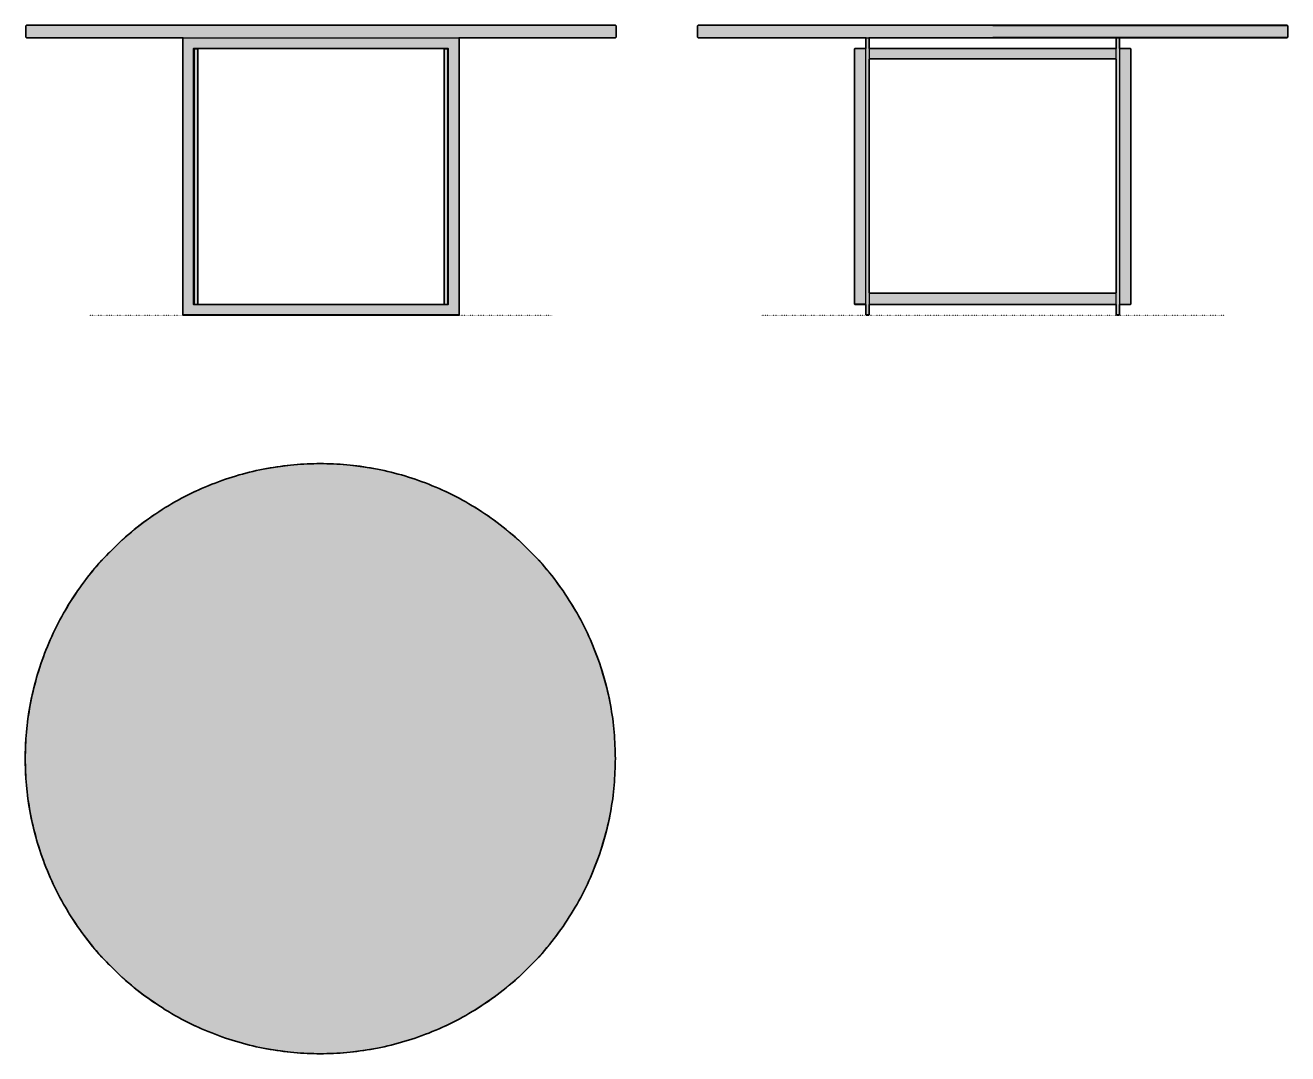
# Model space of a CAD drawing. Header units: millimetres. Extents: x -152 to 2844, y -1753 to 688.
import ezdxf

# ---------------------------------------------------------------- set-up
doc = ezdxf.new("R2010")
doc.units = ezdxf.units.MM
doc.linetypes.add('Dots', pattern=[1, 0, -1])
doc.layers.add('Blocks', color=7, linetype='Continuous')
doc.layers.add('Blocks$Fill', color=7, linetype='Continuous', true_color=0xffffff)
for name, color, linetype, lineweight, true_color in [('Blocks$Inner', 7, 'Continuous', 25, 0x007f00), ('Blocks$Outline', 7, 'Continuous', 35, 0xff3f3f), ('Groud', 7, 'Dots', 25, 0x243775)]:
    doc.layers.add(name, color=color, linetype=linetype, lineweight=lineweight, true_color=true_color)

# ---------------------------------------------------------------- blocks, each defined once
blk = doc.blocks.new('PK54 Dining Table Top')
at = {"layer": 'Blocks$Fill'}
blk.add_hatch(color=256, dxfattribs=at).paths.add_polyline_path([(1400.7, 0), (1400.5, 15.5), (1400, 31.2), (1399.1, 47), (1397.9, 62.9), (1396.2, 78.9), (1394.2, 95), (1391.8, 111.2), (1389, 127.4), (1385.8, 143.7), (1382.2, 160), (1378.1, 176.4), (1373.7, 192.7), (1368.8, 209), (1363.4, 225.3), (1357.7, 241.6), (1351.5, 257.8), (1344.9, 273.9), (1337.8, 289.9), (1330.4, 305.9), (1322.4, 321.7), (1314.1, 337.3), (1305.3, 352.8), (1296.1, 368.1), (1286.5, 383.2), (1276.5, 398.1), (1266.1, 412.8), (1255.3, 427.3), (1244.1, 441.4), (1232.5, 455.3), (1220.5, 468.9), (1208.2, 482.2), (1195.6, 495.2), (1182.6, 507.9), (1169.3, 520.2), (1155.7, 532.1), (1141.8, 543.7), (1127.6, 554.9), (1113.2, 565.7), (1098.5, 576.2), (1083.6, 586.2), (1068.5, 595.8), (1053.2, 605), (1037.7, 613.8), (1022, 622.1), (1006.2, 630), (990.3, 637.5), (974.3, 644.6), (958.1, 651.2), (941.9, 657.4), (925.7, 663.1), (909.4, 668.4), (893.1, 673.3), (876.7, 677.8), (860.4, 681.8), (844.1, 685.4), (827.8, 688.7), (811.5, 691.5), (795.4, 693.9), (779.3, 695.9), (763.3, 697.5), (747.4, 698.8), (731.6, 699.6), (715.9, 700.2), (700.3, 700.3), (684.8, 700.2), (669.1, 699.6), (653.3, 698.8), (637.4, 697.5), (621.4, 695.9), (605.3, 693.9), (589.1, 691.5), (572.9, 688.7), (556.6, 685.4), (540.3, 681.8), (524, 677.8), (507.6, 673.3), (491.3, 668.4), (475, 663.1), (458.8, 657.4), (442.6, 651.2), (426.4, 644.6), (410.4, 637.5), (394.5, 630), (378.7, 622.1), (363, 613.8), (347.5, 605), (332.2, 595.8), (317.1, 586.2), (302.2, 576.2), (287.5, 565.7), (273.1, 554.9), (258.9, 543.7), (245, 532.1), (231.4, 520.2), (218.1, 507.9), (205.1, 495.2), (192.5, 482.2), (180.2, 468.9), (168.2, 455.3), (156.6, 441.4), (145.4, 427.3), (134.6, 412.8), (124.2, 398.1), (114.2, 383.2), (104.5, 368.1), (95.4, 352.8), (86.6, 337.3), (78.2, 321.7), (70.3, 305.9), (62.8, 289.9), (55.8, 273.9), (49.2, 257.8), (43, 241.6), (37.2, 225.3), (31.9, 209), (27, 192.7), (22.6, 176.4), (18.5, 160), (14.9, 143.7), (11.7, 127.4), (8.9, 111.2), (6.5, 95), (4.5, 78.9), (2.8, 62.9), (1.6, 47), (0.7, 31.2), (0.2, 15.5), (0, 0), (0.2, -15.5), (0.7, -31.2), (1.6, -47), (2.8, -62.9), (4.5, -78.9), (6.5, -95), (8.9, -111.2), (11.7, -127.4), (14.9, -143.7), (18.5, -160), (22.6, -176.4), (27, -192.7), (31.9, -209), (37.2, -225.3), (43, -241.6), (49.2, -257.8), (55.8, -273.9), (62.8, -289.9), (70.3, -305.9), (78.2, -321.7), (86.6, -337.3), (95.4, -352.8), (104.5, -368.1), (114.2, -383.2), (124.2, -398.1), (134.6, -412.8), (145.4, -427.3), (156.6, -441.4), (168.2, -455.3), (180.2, -468.9), (192.5, -482.2), (205.1, -495.2), (218.1, -507.9), (231.4, -520.2), (245, -532.1), (258.9, -543.7), (273.1, -554.9), (287.5, -565.7), (302.2, -576.2), (317.1, -586.2), (332.2, -595.8), (347.5, -605), (363, -613.8), (378.7, -622.1), (394.5, -630), (410.4, -637.5), (426.4, -644.6), (442.6, -651.2), (458.8, -657.4), (475, -663.1), (491.3, -668.4), (507.6, -673.3), (524, -677.8), (540.3, -681.8), (556.6, -685.4), (572.9, -688.7), (589.1, -691.5), (605.3, -693.9), (621.4, -695.9), (637.4, -697.5), (653.3, -698.8), (669.1, -699.6), (684.8, -700.2), (700.3, -700.3), (715.9, -700.2), (731.6, -699.6), (747.4, -698.8), (763.3, -697.5), (779.3, -695.9), (795.4, -693.9), (811.5, -691.5), (827.8, -688.7), (844.1, -685.4), (860.4, -681.8), (876.7, -677.8), (893.1, -673.3), (909.4, -668.4), (925.7, -663.1), (941.9, -657.4), (958.1, -651.2), (974.3, -644.6), (990.3, -637.5), (1006.2, -630), (1022, -622.1), (1037.7, -613.8), (1053.2, -605), (1068.5, -595.8), (1083.6, -586.2), (1098.5, -576.2), (1113.2, -565.7), (1127.6, -554.9), (1141.8, -543.7), (1155.7, -532.1), (1169.3, -520.2), (1182.6, -507.9), (1195.6, -495.2), (1208.2, -482.2), (1220.5, -468.9), (1232.5, -455.3), (1244.1, -441.4), (1255.3, -427.3), (1266.1, -412.8), (1276.5, -398.1), (1286.5, -383.2), (1296.1, -368.1), (1305.3, -352.8), (1314.1, -337.3), (1322.4, -321.7), (1330.4, -305.9), (1337.8, -289.9), (1344.9, -273.9), (1351.5, -257.8), (1357.7, -241.6), (1363.4, -225.3), (1368.8, -209), (1373.7, -192.7), (1378.1, -176.4), (1382.2, -160), (1385.8, -143.7), (1389, -127.4), (1391.8, -111.2), (1394.2, -95), (1396.2, -78.9), (1397.9, -62.9), (1399.1, -47), (1400, -31.2), (1400.5, -15.5)], flags=0)
at = {"layer": 'Blocks$Inner'}
blk.add_circle((700.3, 0), 700.3, dxfattribs=at)
at = {"layer": 'Blocks$Outline'}
blk.add_rational_spline([(1400.7, 0), (1400.7, 700.3), (700.3, 700.3), (0, 700.3), (0, 0), (0, -700.3), (700.3, -700.3), (1400.7, -700.3), (1400.7, 0)], [1, 0.707106781187, 1, 0.707106781187, 1, 0.707106781187, 1, 0.707106781187, 1], degree=2, knots=[0, 0, 0, 1100.098865, 1100.098865, 2200.19773, 2200.19773, 3300.296595, 3300.296595, 4400.39546, 4400.39546, 4400.39546], dxfattribs=at)
blk = doc.blocks.new('PK54 Dining Table Side')
at = {"layer": 'Blocks$Fill'}
h = blk.add_hatch(color=256, dxfattribs=at)
h.paths.add_polyline_path([(549.6, 687.8), (1248.5, 687.8), (1250, 686.3), (1250, 659.3), (1248.5, 657.8), (849.7, 657.8), (850.6, 656.8), (850.6, 632.8), (876.7, 632.8), (877.7, 631.8), (877.7, 26.1), (876.7, 25.1), (850.6, 25.1), (850.6, 1.1), (849.6, 0.1), (843.6, 0.1), (842.6, 1.1), (842.6, 25.1), (256.6, 25.1), (256.6, 1.1), (255.6, 0.1), (249.6, 0.1), (248.6, 1.1), (248.6, 25.1), (222.5, 25.1), (221.5, 26.1), (221.5, 631.8), (222.5, 632.8), (248.6, 632.8), (248.6, 656.8), (249.6, 657.8), (-149.2, 657.8), (-150.7, 659.3), (-150.7, 686.3), (-149.2, 687.8)], flags=0)
h.paths.add_polyline_path([(256.6, 632.8), (842.6, 632.8), (842.6, 656.8), (843.6, 657.8), (549.6, 657.8), (255.7, 657.8), (256.6, 656.8)], flags=0)
h.paths.add_polyline_path([(256.6, 606.9), (256.6, 53), (257.5, 52.1), (841.7, 52.1), (842.6, 53), (842.6, 606.9), (841.7, 607.8), (257.5, 607.8)], flags=0)
at = {"layer": 'Blocks$Inner'}
for p, q in [((1250, 686.3), (549.6, 686.3)), ((549.6, 659.3), (1250, 659.3)), ((222.5, 632.8), (222.5, 631.8)), ((256.6, 632.8), (842.6, 632.8)), ((842.6, 631.8), (256.6, 631.8)), ((876.7, 631.8), (876.7, 632.8)), ((256.6, 26.1), (842.6, 26.1)), ((842.6, 25.1), (256.6, 25.1))]:
    blk.add_line(p, q, dxfattribs=at)
blk.add_lwpolyline([(-150.7, 686.3), (-150.7, 659.3), (-149.2, 657.8), (549.6, 657.8), (1248.5, 657.8), (1250, 659.3), (1250, 686.3), (1248.5, 687.8), (549.6, 687.8), (-149.2, 687.8)], close=True, dxfattribs=at)
for points in [[(248.6, 26.1), (222.5, 26.1), (221.5, 26.1), (221.5, 631.8), (222.5, 632.8), (248.6, 632.8)], [(248.6, 631.8), (222.5, 631.8), (221.5, 631.8)], [(255.7, 657.8), (256.6, 656.8), (256.6, 1.1), (255.6, 0.1), (249.6, 0.1), (248.6, 1.1), (248.6, 656.8), (249.6, 657.8)], [(256.6, 656.8), (255.6, 656.8), (249.6, 656.8), (248.6, 656.8)], [(849.7, 657.8), (850.6, 656.8), (850.6, 1.1), (849.6, 0.1), (843.6, 0.1), (842.6, 1.1), (842.6, 656.8), (843.6, 657.8)], [(850.6, 656.8), (849.6, 656.8), (843.6, 656.8), (842.6, 656.8)], [(850.6, 632.8), (876.7, 632.8), (877.7, 631.8), (877.7, 26.1), (876.7, 25.1), (850.6, 25.1)], [(877.7, 631.8), (876.7, 631.8), (850.6, 631.8)], [(842.6, 606.9), (841.7, 607.8), (257.5, 607.8), (256.6, 606.9)], [(842.6, 53), (841.7, 52.1), (257.5, 52.1), (256.6, 53)], [(248.6, 25.1), (222.5, 25.1), (221.5, 26.1)], [(248.6, 1.1), (249.6, 1.1), (255.6, 1.1), (256.6, 1.1)], [(842.6, 1.1), (843.6, 1.1), (849.6, 1.1), (850.6, 1.1)], [(850.6, 26.1), (876.7, 26.1), (877.7, 26.1)]]:
    blk.add_lwpolyline(points, dxfattribs=at)
at = {"layer": 'Blocks$Outline'}
for points in [[(-150.7, 686.3), (-149.2, 687.8)], [(-150.7, 659.3), (-150.7, 686.3)], [(-149.2, 657.8), (-150.7, 659.3)], [(-149.2, 687.8), (549.6, 687.8)], [(549.6, 687.8), (1248.5, 687.8)], [(1248.5, 687.8), (1250, 686.3)], [(1250, 659.3), (1248.5, 657.8)], [(1250, 686.3), (1250, 659.3)], [(249.6, 657.8), (-149.2, 657.8)], [(221.5, 631.8), (222.5, 632.8)], [(221.5, 26.1), (221.5, 631.8)], [(222.5, 632.8), (248.6, 632.8)], [(248.6, 656.8), (249.6, 657.8)], [(248.6, 632.8), (248.6, 656.8)], [(549.6, 657.8), (255.7, 657.8)], [(255.7, 657.8), (256.6, 656.8)], [(256.6, 656.8), (256.6, 632.8)], [(256.6, 632.8), (842.6, 632.8)], [(843.6, 657.8), (549.6, 657.8)], [(842.6, 656.8), (843.6, 657.8)], [(842.6, 632.8), (842.6, 656.8)], [(1248.5, 657.8), (849.7, 657.8)], [(849.7, 657.8), (850.6, 656.8)], [(850.6, 656.8), (850.6, 632.8)], [(850.6, 632.8), (876.7, 632.8)], [(876.7, 632.8), (877.7, 631.8)], [(877.7, 631.8), (877.7, 26.1)], [(257.5, 607.8), (256.6, 606.9)], [(256.6, 606.9), (256.6, 53)], [(841.7, 607.8), (257.5, 607.8)], [(842.6, 606.9), (841.7, 607.8)], [(842.6, 53), (842.6, 606.9)], [(256.6, 53), (257.5, 52.1)], [(257.5, 52.1), (841.7, 52.1)], [(841.7, 52.1), (842.6, 53)], [(222.5, 25.1), (221.5, 26.1)], [(248.6, 25.1), (222.5, 25.1)], [(248.6, 1.1), (248.6, 25.1)], [(249.6, 0.1), (248.6, 1.1)], [(255.6, 0.1), (249.6, 0.1)], [(256.6, 1.1), (255.6, 0.1)], [(842.6, 25.1), (256.6, 25.1)], [(256.6, 25.1), (256.6, 1.1)], [(842.6, 1.1), (842.6, 25.1)], [(843.6, 0.1), (842.6, 1.1)], [(849.6, 0.1), (843.6, 0.1)], [(850.6, 1.1), (849.6, 0.1)], [(876.7, 25.1), (850.6, 25.1)], [(850.6, 25.1), (850.6, 1.1)], [(877.7, 26.1), (876.7, 25.1)]]:
    blk.add_lwpolyline(points, dxfattribs=at)
blk = doc.blocks.new('PK54 Dining Table Front')
at = {"layer": 'Blocks$Fill'}
h = blk.add_hatch(color=256, dxfattribs=at)
h.paths.add_polyline_path([(1248.5, 687.8), (-149.2, 687.8), (-150.7, 686.3), (-150.7, 659.3), (-149.2, 657.8), (222.5, 657.8), (221.5, 656.8), (221.5, 1.1), (222.5, 0.1), (876.7, 0.1), (877.7, 1.1), (877.7, 656.8), (876.8, 657.8), (1248.5, 657.8), (1250, 659.3), (1250, 686.3)], flags=0)
h.paths.add_polyline_path([(841.9, 26.1), (842.9, 25.1), (256.4, 25.1), (257.4, 26.1), (257.4, 631.8), (256.4, 632.8), (842.9, 632.8), (841.9, 631.8)], flags=0)
at = {"layer": 'Blocks$Inner'}
for points in [[(1250, 686.3), (1248.5, 687.8), (-149.2, 687.8), (-150.7, 686.3), (-150.7, 659.3), (-149.2, 657.8), (1248.5, 657.8), (1250, 659.3)], [(851.7, 25.1), (852.7, 26.1), (852.7, 631.8), (851.7, 632.8), (247.5, 632.8), (246.5, 631.8), (246.5, 26.1), (247.5, 25.1)], [(221.5, 1.1), (222.5, 1.1), (876.7, 1.1), (877.7, 1.1), (876.7, 0.1), (222.5, 0.1)]]:
    blk.add_lwpolyline(points, close=True, dxfattribs=at)
for points in [[(221.5, 1.1), (221.5, 656.8), (222.5, 657.8)], [(877.7, 656.8), (876.7, 656.8), (222.5, 656.8), (221.5, 656.8)], [(249.4, 631.8), (250.4, 631.8), (256.4, 631.8), (257.4, 631.8), (257.4, 26.1), (256.4, 25.1), (250.4, 25.1), (249.4, 26.1), (249.4, 631.8), (250.4, 632.8), (256.4, 632.8), (257.4, 631.8)], [(841.9, 631.8), (842.9, 631.8), (848.9, 631.8), (849.9, 631.8), (849.9, 26.1), (848.9, 25.1), (842.9, 25.1), (841.9, 26.1), (841.9, 631.8), (842.9, 632.8), (848.9, 632.8), (849.9, 631.8)], [(876.8, 657.8), (877.7, 656.8), (877.7, 1.1)], [(249.4, 26.1), (250.4, 26.1), (256.4, 26.1), (257.4, 26.1)], [(841.9, 26.1), (842.9, 26.1), (848.9, 26.1), (849.9, 26.1)]]:
    blk.add_lwpolyline(points, dxfattribs=at)
at = {"layer": 'Blocks$Outline'}
for points in [[(-149.2, 687.8), (-150.7, 686.3)], [(-150.7, 686.3), (-150.7, 659.3)], [(-150.7, 659.3), (-149.2, 657.8)], [(1248.5, 687.8), (-149.2, 687.8)], [(1250, 686.3), (1248.5, 687.8)], [(1248.5, 657.8), (1250, 659.3)], [(1250, 659.3), (1250, 686.3)], [(-149.2, 657.8), (222.5, 657.8)], [(222.5, 657.8), (221.5, 656.8)], [(221.5, 656.8), (221.5, 1.1)], [(257.4, 631.8), (256.4, 632.8)], [(256.4, 632.8), (842.9, 632.8)], [(257.4, 26.1), (257.4, 631.8)], [(842.9, 632.8), (841.9, 631.8)], [(841.9, 631.8), (841.9, 26.1)], [(877.7, 656.8), (876.8, 657.8)], [(876.8, 657.8), (1248.5, 657.8)], [(877.7, 1.1), (877.7, 656.8)], [(221.5, 1.1), (222.5, 0.1)], [(222.5, 0.1), (876.7, 0.1)], [(256.4, 25.1), (257.4, 26.1)], [(842.9, 25.1), (256.4, 25.1)], [(841.9, 26.1), (842.9, 25.1)], [(876.7, 0.1), (877.7, 1.1)]]:
    blk.add_lwpolyline(points, dxfattribs=at)

msp = doc.modelspace()

# ---------------------------------------------------------------- linework, layer by layer
at = {"layer": 'Groud'}
for points in [[(0, 0), (1099.2, 0)], [(1594.5, 0), (2693.7, 0)]]:
    msp.add_lwpolyline(points, dxfattribs=at)

# ---------------------------------------------------------------- block references
at = {"layer": 'Blocks'}
for name, p in [('PK54 Dining Table Front', (0, 0)), ('PK54 Dining Table Side', (1594.5, 0)), ('PK54 Dining Table Top', (-152.2, -1052.9))]:
    msp.add_blockref(name, p, dxfattribs=at)

doc.saveas('drawing.dxf')
